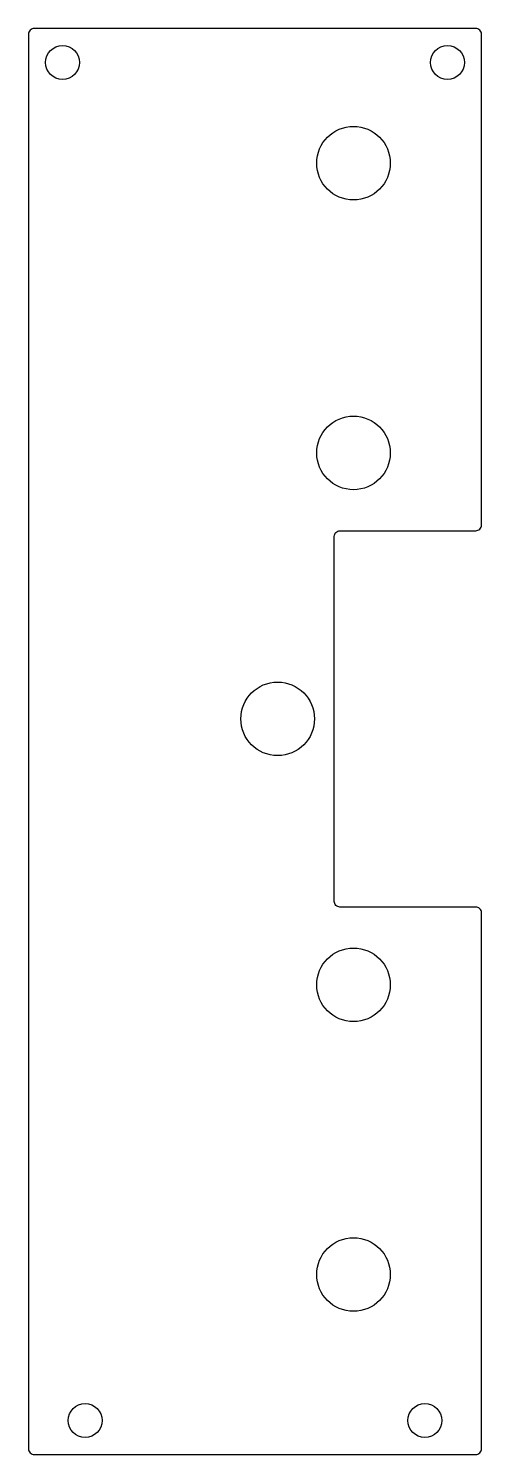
# Model space of a CAD drawing. Header units: millimetres. Extents: x -20 to 20, y -65 to 61.
import ezdxf

# ---------------------------------------------------------------- set-up
doc = ezdxf.new("R2010")
doc.units = ezdxf.units.MM

msp = doc.modelspace()

# ---------------------------------------------------------------- linework, layer by layer
at = {"color": 7, "linetype": 'Continuous', "lineweight": 25}
msp.add_lwpolyline([(-19.5, -65), (19.5, -65, 0.4142136), (20, -64.5), (20, -17.125, 0.4142136), (19.5, -16.625), (7.5, -16.625, -0.4142136), (7, -16.125), (7, 16.125, -0.4142136), (7.5, 16.625), (19.5, 16.625, 0.4142136), (20, 17.125), (20, 60.5, 0.4142136), (19.5, 61), (-19.5, 61, 0.4142136), (-20, 60.5), (-20, -64.5, 0.4142136)], format="xyb", close=True, dxfattribs=at)
for centre, radius in [((-17, 58), 1.5), ((17, 58), 1.5), ((8.7, 49.1), 3.25), ((8.7, 23.5), 3.25), ((2, 0), 3.25), ((8.7, -23.5), 3.25), ((8.7, -49.1), 3.25), ((-15, -62), 1.5), ((15, -62), 1.5)]:
    msp.add_circle(centre, radius, dxfattribs=at)

doc.saveas('drawing.dxf')
